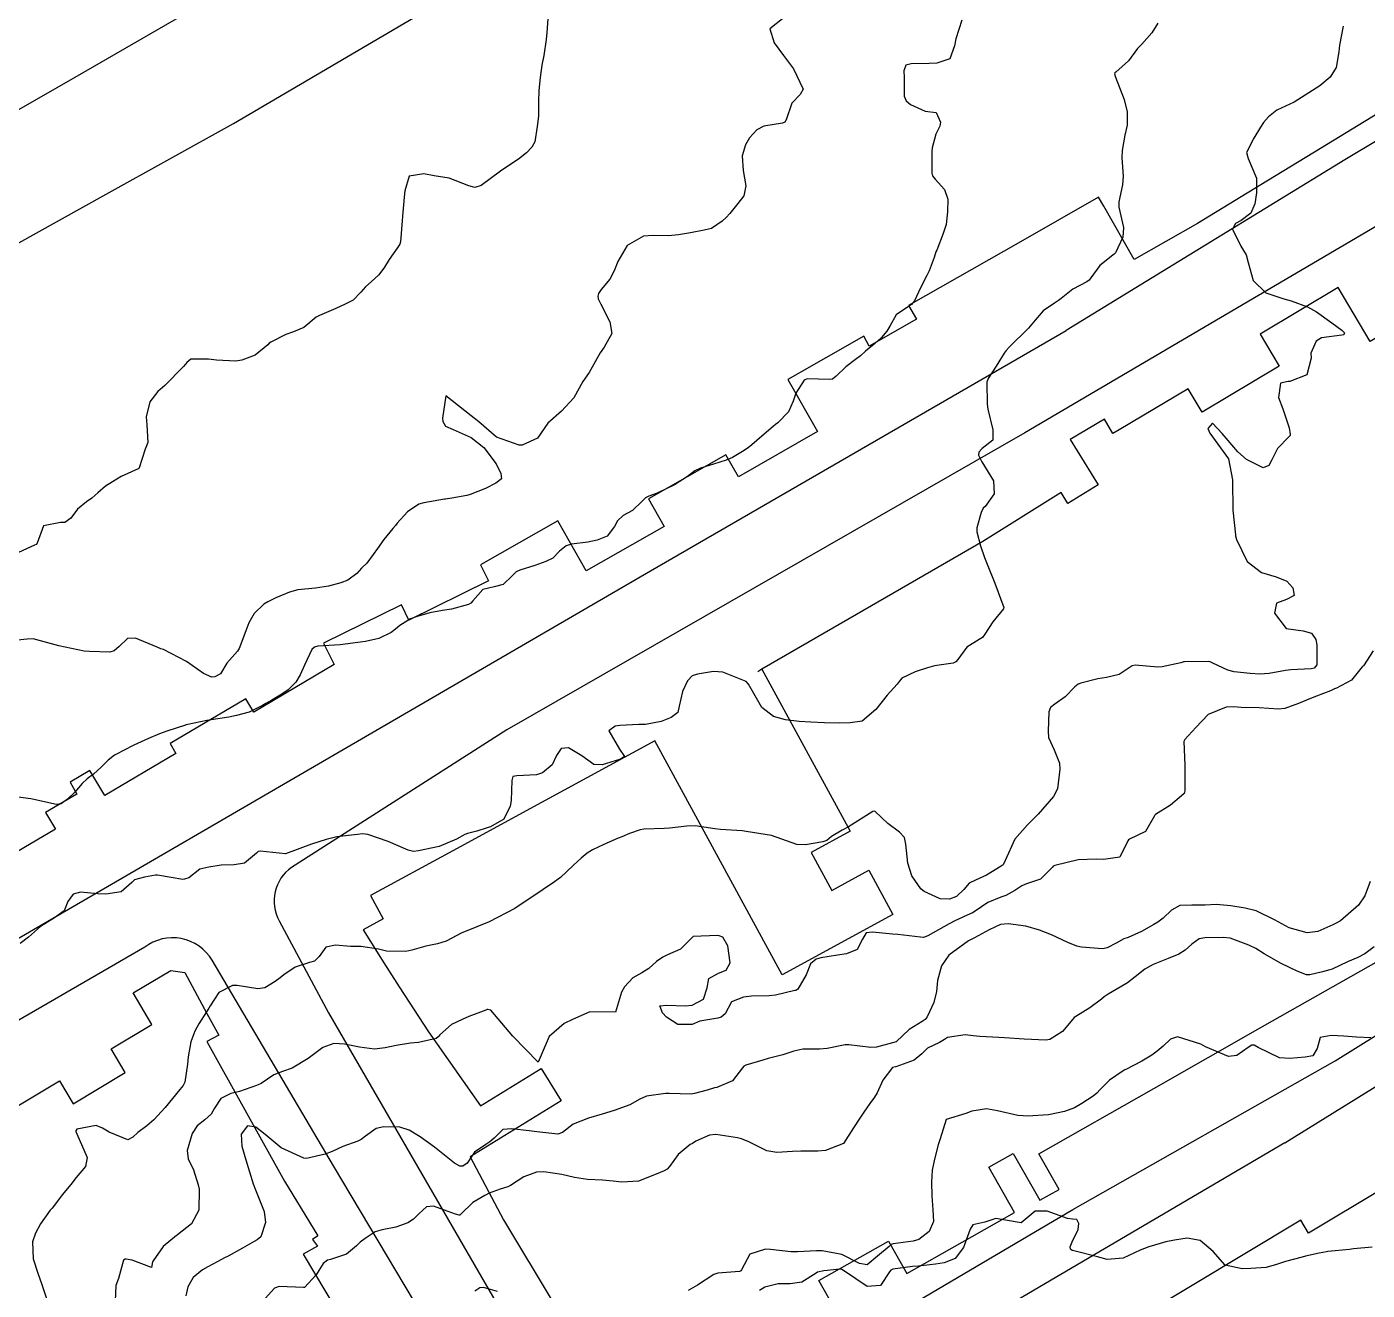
# Model space of a CAD drawing. Header units: metres. Extents: x 286371 to 293043, y 7462578 to 7466404.
# Drawn here: x 289895.9 to 290000.8, y 7464101.8 to 7464200.6 of the extents above; entities that cross this region are included whole.
import ezdxf

# ---------------------------------------------------------------- set-up
doc = ezdxf.new("R2010")
doc.units = ezdxf.units.M
doc.header["$MEASUREMENT"] = 0
for name, color, linetype in [('Curvas de Nivel 1m', 11, 'Continuous'), ('Curvas de Nivel 5m', 15, 'Continuous'), ('Edificações', 30, 'Continuous'), ('Vias primárias', 230, 'Continuous')]:
    doc.layers.add(name, color=color, linetype=linetype)

msp = doc.modelspace()

# ---------------------------------------------------------------- linework, layer by layer
at = {"layer": 'Curvas de Nivel 1m', "flags": 128}
for points, elevation in [([(289955.15, 7464201.34), (289954.03, 7464200.47), (289954.37, 7464199.36), (289955.11, 7464198.37), (289955.9, 7464197.33), (289956.65, 7464195.75), (289956.4, 7464195.32), (289955.75, 7464194.64), (289955.32, 7464193.34), (289955.22, 7464193.15), (289955.03, 7464193.08), (289953.56, 7464192.84), (289953.02, 7464192.57), (289952.45, 7464191.94), (289952.14, 7464191.39), (289951.86, 7464190.53), (289951.94, 7464189.39), (289952.16, 7464188.18), (289952, 7464187.39), (289951.54, 7464186.79), (289950.92, 7464186.02), (289950.62, 7464185.7), (289950.32, 7464185.41), (289949.48, 7464184.85), (289948.9, 7464184.7), (289947.84, 7464184.51), (289946.9, 7464184.34), (289946.1, 7464184.27), (289944.9, 7464184.29), (289944.16, 7464184.24), (289942.88, 7464183.52), (289942.15, 7464182.25), (289941.85, 7464181.54), (289941.51, 7464180.88), (289940.83, 7464180.08), (289940.63, 7464179.75), (289940.59, 7464179.56), (289940.61, 7464179.34), (289940.81, 7464178.93), (289941.52, 7464177.54), (289941.68, 7464176.64), (289941.07, 7464175.55), (289940.76, 7464175.11), (289939.9, 7464173.58), (289939.42, 7464172.88), (289938.7, 7464171.59), (289937.74, 7464170.56), (289936.67, 7464169.62), (289935.87, 7464168.43), (289934.65, 7464167.88), (289934.43, 7464167.88), (289932.66, 7464168.53), (289931.26, 7464169.71), (289930.68, 7464170.19), (289928.7, 7464171.74), (289928.43, 7464170), (289928.45, 7464169.75), (289928.67, 7464169.38), (289929.27, 7464169.13), (289930.66, 7464168.48), (289931.66, 7464167.7), (289932.63, 7464166.42), (289932.99, 7464165.68), (289933.04, 7464165.25), (289932.6, 7464164.91), (289931.78, 7464164.51), (289930.59, 7464164.03), (289930.34, 7464163.96), (289929.17, 7464163.74), (289928.66, 7464163.67), (289928.58, 7464163.66), (289926.96, 7464163.39), (289926.58, 7464163.27), (289925.68, 7464162.67), (289924.87, 7464161.8), (289924.74, 7464161.61), (289924.55, 7464161.37), (289923.84, 7464160.51), (289923.33, 7464159.82), (289923.01, 7464159.34), (289922.51, 7464158.67), (289922.08, 7464158.26), (289921.72, 7464157.85), (289921.02, 7464157.33), (289920.48, 7464157.13), (289919.5, 7464156.86), (289918.48, 7464156.71), (289917.12, 7464156.57), (289916.47, 7464156.4), (289915.39, 7464155.95), (289914.77, 7464155.64), (289914.46, 7464155.44), (289913.69, 7464154.73), (289913.27, 7464153.98), (289913.04, 7464153.37), (289912.51, 7464151.99), (289912.48, 7464151.91), (289912.4, 7464151.77), (289911.56, 7464150.83), (289911.05, 7464150.01), (289910.63, 7464149.76), (289910.37, 7464149.75), (289909.74, 7464150.03), (289908.39, 7464150.97), (289906.59, 7464151.9), (289906.4, 7464151.97), (289906.1, 7464152.09), (289904.41, 7464152.78), (289903.78, 7464152.76), (289903.12, 7464152.13), (289902.73, 7464151.81), (289902.4, 7464151.69), (289900.81, 7464151.75), (289900.4, 7464151.78), (289898.4, 7464152.2), (289896.41, 7464152.73), (289895.94, 7464152.71), (289894.41, 7464152.57)], 721), ([(289936.7, 7464201.62), (289936.59, 7464200.18), (289936.54, 7464199.62), (289936.36, 7464198.39), (289936.2, 7464197.63), (289936.06, 7464196.65), (289935.96, 7464195.63), (289935.94, 7464194.75), (289935.93, 7464193.63), (289935.84, 7464192.81), (289935.64, 7464191.63), (289935.43, 7464191.2), (289934.99, 7464190.76), (289934.37, 7464190.27), (289933.45, 7464189.67), (289932.97, 7464189.34), (289931.45, 7464188.2), (289930.95, 7464188.06), (289930.5, 7464188.17), (289928.96, 7464188.78), (289927.78, 7464188.95), (289926.97, 7464189.12), (289925.82, 7464188.94), (289925.48, 7464187.8), (289925.44, 7464187.29), (289925.3, 7464185.8), (289925.28, 7464185.43), (289925.14, 7464183.8), (289925.08, 7464183.61), (289924.88, 7464183.3), (289924.26, 7464182.42), (289923.88, 7464181.82), (289923.45, 7464181.22), (289922.84, 7464180.66), (289922.4, 7464180.27), (289922.03, 7464179.85), (289921.44, 7464179.23), (289920.81, 7464178.91), (289920.09, 7464178.59), (289918.8, 7464178.03), (289918.7, 7464177.99), (289918.55, 7464177.9), (289917.59, 7464177.11), (289916.78, 7464176.76), (289916.16, 7464176.55), (289914.99, 7464175.95), (289914.86, 7464175.86), (289914.76, 7464175.75), (289913.78, 7464174.94), (289912.74, 7464174.53), (289912.27, 7464174.46), (289910.74, 7464174.53), (289910.13, 7464174.63), (289908.74, 7464174.63), (289908.42, 7464174.37), (289908.17, 7464174.05), (289906.71, 7464172.57), (289906.16, 7464172.09), (289905.52, 7464171.28), (289905.24, 7464170.11), (289905.3, 7464169.47), (289905.37, 7464168.1), (289905.17, 7464167.57), (289904.71, 7464166.11), (289904.67, 7464166.06), (289904.61, 7464166.03), (289903.3, 7464165.44), (289902.6, 7464165.02), (289902.06, 7464164.69), (289901.47, 7464164.16), (289901, 7464163.75), (289900.57, 7464163.47), (289899.86, 7464162.89), (289899.36, 7464162.19), (289898.89, 7464161.85), (289898.55, 7464161.83), (289897.2, 7464161.57), (289896.72, 7464160.23), (289896.64, 7464160.12), (289896.52, 7464160.06), (289895.26, 7464159.5)], 722), ([(289984.39, 7464200.9), (289983.91, 7464200.14), (289983.13, 7464199.26), (289982.95, 7464199.09), (289982.8, 7464198.92), (289982.09, 7464197.95), (289981.1, 7464197.07), (289981.03, 7464197.01), (289981, 7464196.95), (289981.09, 7464196.69), (289981.75, 7464194.93), (289982, 7464193.98), (289981.98, 7464192.93), (289981.82, 7464192.14), (289981.6, 7464190.94), (289981.58, 7464190.36), (289981.67, 7464188.93), (289981.63, 7464188.26), (289981.33, 7464186.94), (289981.34, 7464186.52), (289981.7, 7464184.93), (289981.66, 7464184.17), (289981.09, 7464182.94), (289980.98, 7464182.83), (289980.87, 7464182.76), (289979.86, 7464181.96), (289979.14, 7464180.97), (289979.01, 7464180.8), (289978.84, 7464180.68), (289977.73, 7464180.09), (289976.82, 7464179.36), (289976.62, 7464179.2), (289976.3, 7464179.01), (289975.43, 7464178.4), (289974.79, 7464177.68), (289974.28, 7464177.04), (289972.76, 7464175.55), (289972.53, 7464175.31), (289972.36, 7464175.08), (289971.75, 7464174.07), (289971.11, 7464173.1), (289971.01, 7464172.81), (289971.04, 7464171.1), (289971.08, 7464170.71), (289971.47, 7464169.09), (289971.47, 7464168.27), (289970.64, 7464167.62), (289970.4, 7464167.35), (289970.36, 7464167.11), (289970.63, 7464166.6), (289971.54, 7464165.09), (289971.58, 7464164.09), (289970.88, 7464163.1), (289970.73, 7464162.95), (289970.57, 7464162.63), (289970.23, 7464161.42), (289970.22, 7464161.11), (289970.53, 7464160.01), (289970.82, 7464159.1), (289971.03, 7464158.57), (289971.65, 7464157.09), (289972.34, 7464155.19), (289972.31, 7464155.08), (289971.47, 7464154.06), (289970.86, 7464153.1), (289970.67, 7464152.85), (289970.42, 7464152.69), (289969.44, 7464152.08), (289968.75, 7464151.13), (289968.59, 7464150.93), (289968.39, 7464150.83), (289966.91, 7464150.63), (289966.38, 7464150.48), (289965.4, 7464150.16), (289964.37, 7464149.67), (289964.16, 7464149.41), (289964, 7464149.2), (289963.22, 7464148.34), (289962.33, 7464147.22), (289961.27, 7464146.3), (289960.32, 7464146.16), (289959.45, 7464146.13), (289958.32, 7464146.17), (289957.24, 7464146.23), (289956.32, 7464146.27), (289955.26, 7464146.4), (289954.32, 7464146.66), (289953.41, 7464147.37), (289952.36, 7464149.2), (289952.19, 7464149.39), (289950.37, 7464150.14), (289949.62, 7464150.18), (289948.37, 7464149.97), (289947.97, 7464149.85), (289947.6, 7464149.46), (289947.2, 7464148.62), (289946.95, 7464147.47), (289946.83, 7464146.97), (289946.32, 7464146.58), (289945.53, 7464146.27), (289944.31, 7464146.05), (289943.79, 7464146.03), (289942.31, 7464145.97), (289941.93, 7464145.92), (289941.44, 7464145.55), (289942.28, 7464144.11), (289942.66, 7464143.53), (289942.44, 7464143.37), (289942.27, 7464143.31), (289940.93, 7464142.89), (289940.26, 7464142.92), (289939.34, 7464143.58), (289938.28, 7464144.21), (289937.72, 7464144.17), (289937.34, 7464143.61), (289937, 7464142.88), (289936.25, 7464142.25), (289935.78, 7464142.1), (289934.25, 7464142.03), (289933.93, 7464141.98), (289933.86, 7464141.66), (289933.8, 7464140.08), (289933.72, 7464139.66), (289933.23, 7464138.64), (289932.19, 7464138.02), (289931.93, 7464137.95), (289931.12, 7464137.7), (289930.39, 7464137.5), (289930.18, 7464137.42), (289929.52, 7464137.07), (289928.17, 7464136.49), (289926.55, 7464136.16), (289926.16, 7464136.11), (289925.74, 7464136.21), (289924.17, 7464136.88), (289922.58, 7464137.44), (289922.18, 7464137.48), (289921.77, 7464137.44), (289920.17, 7464137.25), (289919.32, 7464137.04), (289918.17, 7464136.67), (289916.15, 7464135.93), (289914.16, 7464136.14), (289914.01, 7464136.11), (289913.87, 7464135.97), (289912.93, 7464135.19), (289912.14, 7464135.06), (289911.11, 7464135.04), (289910.14, 7464134.88), (289909.44, 7464134.73), (289908.58, 7464134.05), (289908.25, 7464133.93), (289908.12, 7464133.92), (289907.21, 7464134.07), (289906.13, 7464134.25), (289905.97, 7464134.25), (289905.12, 7464134.1), (289904.34, 7464133.89), (289904.12, 7464133.68), (289903.28, 7464132.95), (289902.1, 7464132.77), (289901.46, 7464132.8), (289900.11, 7464132.93), (289899.53, 7464132.76), (289899.12, 7464132.19), (289898.82, 7464131.45), (289898.07, 7464130.9), (289896.99, 7464130.23), (289896.05, 7464129.39), (289895.39, 7464128.91)], 719), ([(289998.9, 7464200.67), (289998.61, 7464199.19), (289998.56, 7464198.67), (289998.33, 7464197.45), (289997.87, 7464196.68), (289997.07, 7464196.01), (289995.05, 7464194.73), (289993.69, 7464194.11), (289993.04, 7464193.59), (289992.67, 7464193.14), (289992.42, 7464192.77), (289991.89, 7464191.91), (289991.32, 7464190.79), (289991.45, 7464190.32), (289992.11, 7464188.78), (289992.1, 7464187.62), (289991.99, 7464186.78), (289991.67, 7464186.03), (289990.91, 7464185.48), (289990.47, 7464185.24), (289990.23, 7464184.8), (289990.88, 7464183.46), (289991.29, 7464182.79), (289991.47, 7464182.18), (289991.85, 7464180.78), (289992.83, 7464179.81), (289994.24, 7464179.33), (289994.82, 7464179.18), (289996.1, 7464178.72), (289996.81, 7464178.33), (289998.01, 7464177.47), (289998.79, 7464176.9), (289999, 7464176.67), (289998.93, 7464176.53), (289998.78, 7464176.51), (289997.2, 7464176.28), (289996.77, 7464176.02), (289996.37, 7464175.1), (289996.38, 7464174.71), (289996.05, 7464173.4), (289994.73, 7464172.88), (289994.59, 7464172.87), (289993.99, 7464172.75), (289993.82, 7464171.63), (289994.16, 7464170.74), (289994.67, 7464169.24), (289994.75, 7464168.73), (289994.74, 7464168.66), (289994.66, 7464168.56), (289993.76, 7464167.63), (289993.3, 7464166.75), (289993.07, 7464166.31), (289992.62, 7464166.13), (289991.33, 7464166.78), (289990.64, 7464167.36), (289989.42, 7464168.81), (289988.68, 7464169.6), (289988.31, 7464169.19), (289988.46, 7464168.83), (289988.66, 7464168.55), (289989.91, 7464166.81), (289990.24, 7464165.17), (289990.24, 7464164.8), (289990.25, 7464163.13), (289990.26, 7464162.8), (289990.46, 7464160.88), (289990.47, 7464160.8), (289990.54, 7464160.52), (289991.39, 7464158.78), (289992.49, 7464157.92), (289993.66, 7464157.58), (289994.48, 7464157.26), (289994.94, 7464156.73), (289995.05, 7464156.14), (289994.46, 7464155.83), (289993.68, 7464155.52), (289993.51, 7464154.75), (289994.43, 7464153.54), (289995.77, 7464153.37), (289996.42, 7464153.19), (289996.75, 7464152.7), (289996.83, 7464152.28), (289996.83, 7464150.7), (289996.63, 7464150.45), (289996.38, 7464150.39), (289994.79, 7464150.32), (289994.38, 7464150.25), (289993.1, 7464150.02), (289992.37, 7464149.98), (289991.62, 7464150.03), (289990.37, 7464150.16), (289989.87, 7464150.3), (289988.69, 7464150.83), (289988.49, 7464150.94), (289988.39, 7464150.96), (289986.47, 7464150.95), (289986.39, 7464150.93), (289986.34, 7464150.91), (289986.18, 7464150.87), (289984.73, 7464150.54), (289984.38, 7464150.52), (289982.62, 7464150.68), (289982.38, 7464150.62), (289981.36, 7464149.95), (289980.37, 7464149.72), (289979.71, 7464149.62), (289978.36, 7464149.27), (289978.15, 7464149.19), (289977.9, 7464148.99), (289977.13, 7464148.21), (289976.33, 7464147.62), (289975.99, 7464147.36), (289975.87, 7464147.02), (289975.81, 7464145.51), (289975.85, 7464145.02), (289976.28, 7464144.06), (289976.69, 7464143.01), (289976.72, 7464142.54), (289976.54, 7464141.01), (289976.22, 7464140.4), (289975.04, 7464139.03), (289974.19, 7464138.2), (289973.2, 7464137.06), (289972.46, 7464135.39), (289972.3, 7464135.07), (289972.22, 7464135), (289972.14, 7464134.95), (289970.98, 7464134.24), (289970.13, 7464133.86), (289969.62, 7464133.62), (289969.21, 7464133.12), (289968.65, 7464132.58), (289968.1, 7464132.37), (289967.35, 7464132.4), (289966.11, 7464132.98), (289966, 7464133.05), (289965.86, 7464133.17), (289965.14, 7464134.2), (289964.83, 7464135.18), (289964.67, 7464136.68), (289964.56, 7464137.19), (289964.18, 7464137.62), (289963.26, 7464138.28), (289962.29, 7464139.22), (289962.2, 7464139.26), (289962.1, 7464139.23), (289960.19, 7464138.02), (289959.69, 7464137.77), (289958.87, 7464137.28), (289958.5, 7464136.96), (289958.17, 7464136.85), (289956.84, 7464136.63), (289956.16, 7464136.65), (289954.18, 7464137.35), (289952.19, 7464137.67), (289951.87, 7464137.71), (289950.19, 7464137.83), (289949.73, 7464137.88), (289948.19, 7464138.1), (289947.55, 7464138.09), (289946.19, 7464137.93), (289945.77, 7464137.9), (289944.19, 7464137.84), (289943.9, 7464137.8), (289943.07, 7464137.52), (289942.45, 7464137.26), (289942.18, 7464137.14), (289941.06, 7464136.66), (289940.16, 7464136.24), (289939.75, 7464135.98), (289939.28, 7464135.58), (289938.69, 7464135.05), (289938.14, 7464134.51), (289937.66, 7464134.07), (289937.02, 7464133.61), (289936.49, 7464133.25), (289936.11, 7464133), (289935.28, 7464132.46), (289934.09, 7464131.65), (289932.08, 7464130.59), (289930.15, 7464129.81), (289930.06, 7464129.78), (289930.03, 7464129.76), (289929.94, 7464129.73), (289928.72, 7464129.08), (289928.05, 7464128.88), (289927.12, 7464128.69), (289926.04, 7464128.38), (289925.55, 7464128.28), (289924.04, 7464128.31), (289923.42, 7464128.45), (289922.05, 7464128.68), (289921.23, 7464128.67), (289920.05, 7464128.77), (289919.31, 7464128.62), (289918.78, 7464127.89), (289918.41, 7464127.52), (289918.03, 7464127.43), (289916.89, 7464127.05), (289916.01, 7464126.44), (289915.73, 7464126.22), (289915.34, 7464125.94), (289914.52, 7464125.43), (289913.99, 7464125.36), (289912.37, 7464125.62), (289912, 7464125.62), (289910.93, 7464125.07), (289910.24, 7464124.02), (289910.15, 7464123.85), (289909.97, 7464123.55), (289909.37, 7464122.62), (289909.05, 7464122.04), (289908.75, 7464121.22), (289908.54, 7464120.05), (289908.48, 7464119.47), (289908.26, 7464118.05), (289908.13, 7464117.8), (289907.88, 7464117.48), (289906.72, 7464116.08), (289905.84, 7464115.12), (289905.29, 7464114.64), (289904.58, 7464114.11), (289904.2, 7464113.74), (289903.82, 7464113.54), (289902.36, 7464114.15), (289901.83, 7464114.46), (289901.33, 7464114.67), (289899.83, 7464114.37), (289899.75, 7464114.26), (289899.74, 7464114.19), (289899.82, 7464114.02), (289900.64, 7464112.17), (289900.51, 7464111.45), (289899.77, 7464110.59), (289899.58, 7464110.37), (289899.45, 7464110.19), (289898.69, 7464109.26), (289897.89, 7464108.21), (289897.82, 7464108.13), (289897.73, 7464108.03), (289896.97, 7464106.98), (289896.58, 7464106.23), (289896.36, 7464105.57), (289896.41, 7464104.23), (289896.76, 7464103.12), (289897.08, 7464102.22), (289897.61, 7464100.65)], 718), ([(290001.25, 7464151.79), (290000.47, 7464150.64), (290000.43, 7464150.6), (290000.38, 7464150.54), (289999.53, 7464149.5), (289998.36, 7464148.88), (289998.21, 7464148.82), (289997.9, 7464148.68), (289996.8, 7464148.25), (289996.34, 7464148.08), (289995.39, 7464147.67), (289994.33, 7464147.29), (289993.83, 7464147.24), (289992.33, 7464147.34), (289990.9, 7464147.36), (289990.33, 7464147.41), (289989.74, 7464147.4), (289988.32, 7464146.83), (289987.37, 7464145.79), (289986.5, 7464144.86), (289986.43, 7464144.72), (289986.5, 7464142.86), (289986.51, 7464142.61), (289986.5, 7464140.86), (289986.45, 7464140.64), (289986.23, 7464140.45), (289985.37, 7464139.73), (289984.21, 7464139), (289984.15, 7464138.95), (289984.12, 7464138.9), (289983.42, 7464137.67), (289982.18, 7464137.06), (289982.09, 7464137.01), (289982.04, 7464136.93), (289981.43, 7464135.66), (289980.15, 7464135.47), (289979.6, 7464135.51), (289978.15, 7464135.44), (289976.33, 7464135.01), (289976.2, 7464134.96), (289976.14, 7464134.88), (289975.21, 7464133.95), (289974.12, 7464133.56), (289973.76, 7464133.41), (289973.21, 7464133.06), (289972.51, 7464132.67), (289972.11, 7464132.53), (289971.09, 7464132.1), (289970.09, 7464131.43), (289969.89, 7464131.3), (289969.48, 7464131.11), (289968.52, 7464130.69), (289968.07, 7464130.45), (289966.4, 7464129.5), (289966.06, 7464129.38), (289965.83, 7464129.41), (289964.06, 7464129.61), (289963.63, 7464129.64), (289962.06, 7464129.8), (289961.57, 7464129.73), (289961.28, 7464129.25), (289960.87, 7464128.43), (289960.04, 7464128.1), (289959.32, 7464127.99), (289958.03, 7464127.78), (289957.65, 7464127.68), (289957.22, 7464127.31), (289956.87, 7464126.46), (289956.22, 7464125.32), (289956.08, 7464125.24), (289955.99, 7464125.22), (289954.47, 7464124.86), (289953.99, 7464124.81), (289952.59, 7464124.78), (289951.98, 7464124.71), (289951.03, 7464124.34), (289950.55, 7464123.41), (289950.24, 7464123.13), (289949.96, 7464123.05), (289948.55, 7464122.84), (289947.95, 7464122.57), (289946.84, 7464122.57), (289945.96, 7464123.15), (289945.63, 7464123.48), (289945.42, 7464124.04), (289945.97, 7464124.09), (289947.4, 7464124.02), (289947.97, 7464124.09), (289948.85, 7464124.56), (289949.13, 7464125.43), (289949.27, 7464126.16), (289950.01, 7464126.58), (289950.61, 7464126.81), (289950.93, 7464127.4), (289950.74, 7464128.71), (289950.35, 7464129.41), (289950.06, 7464129.51), (289949.95, 7464129.52), (289948.05, 7464129.44), (289947.04, 7464128.45), (289946.03, 7464128.01), (289945.67, 7464127.84), (289945.17, 7464127.49), (289944.56, 7464126.95), (289944.01, 7464126.61), (289943.31, 7464126.21), (289942.66, 7464125.52), (289942.43, 7464125.09), (289941.96, 7464123.53), (289939.96, 7464123.56), (289938.59, 7464122.95), (289937.95, 7464122.64), (289936.77, 7464121.62), (289935.9, 7464119.63), (289933.93, 7464121.66), (289932.2, 7464123.69), (289931.97, 7464123.74), (289931.93, 7464123.74), (289931.82, 7464123.7), (289930.49, 7464123.19), (289929.96, 7464122.97), (289929.13, 7464122.56), (289928.22, 7464121.75), (289928.1, 7464121.6), (289927.94, 7464121.47), (289926.55, 7464121.16), (289925.93, 7464121.1), (289924.8, 7464120.93), (289923.93, 7464120.73), (289923.1, 7464120.65), (289921.93, 7464120.79), (289920.76, 7464121.03), (289919.93, 7464121.07), (289919.06, 7464120.76), (289917.91, 7464119.9), (289916.66, 7464119.16), (289915.9, 7464118.88), (289915.22, 7464118.62), (289914.23, 7464117.96), (289914.01, 7464117.84), (289913.88, 7464117.79), (289912.54, 7464117.32), (289911.87, 7464117.18), (289911.09, 7464116.78), (289910.6, 7464116.01), (289910.33, 7464115.54), (289909.84, 7464115.11), (289909.24, 7464114.63), (289908.84, 7464114.04), (289908.46, 7464112.71), (289908.54, 7464112.05), (289908.94, 7464111.2), (289909.32, 7464110.03), (289909.39, 7464109.68), (289909.37, 7464108.04), (289908.79, 7464106.97), (289907.69, 7464106.11), (289907.67, 7464106.09), (289907.63, 7464106.07), (289906.58, 7464105.19), (289905.78, 7464104.09), (289905.75, 7464104.01), (289905.66, 7464103.56), (289904.15, 7464104.12), (289903.67, 7464104.21), (289903.59, 7464104.2), (289903.47, 7464104.13), (289903.07, 7464102.7), (289902.88, 7464102.14), (289902.82, 7464100.94)], 717), ([(290001.01, 7464133.75), (290000.58, 7464132.64), (290000.1, 7464131.9), (289998.69, 7464130.68), (289998.3, 7464130.47), (289998.08, 7464130.36), (289996.92, 7464129.84), (289996.07, 7464129.73), (289994.67, 7464130.14), (289994.08, 7464130.43), (289993.52, 7464130.75), (289992.09, 7464131.47), (289991.22, 7464131.66), (289990.1, 7464131.84), (289988.96, 7464131.96), (289988.1, 7464131.9), (289987.04, 7464131.91), (289986.1, 7464131.89), (289985.45, 7464131.52), (289984.82, 7464130.88), (289984.39, 7464130.58), (289984.08, 7464130.4), (289983.12, 7464129.85), (289982.06, 7464129.38), (289981.73, 7464129.26), (289981.14, 7464128.94), (289980.43, 7464128.56), (289980.05, 7464128.48), (289978.41, 7464128.61), (289978.05, 7464128.69), (289977.36, 7464128.99), (289976.06, 7464129.58), (289975.14, 7464129.95), (289974.07, 7464130.26), (289972.69, 7464130.45), (289972.07, 7464130.38), (289971.19, 7464129.97), (289970.06, 7464129.35), (289969.89, 7464129.27), (289969.59, 7464129.11), (289968.04, 7464127.98), (289967.46, 7464127.15), (289967.16, 7464126), (289967.08, 7464125.16), (289966.87, 7464124.28), (289966.34, 7464123.17), (289966.18, 7464122.95), (289965.96, 7464122.81), (289964.95, 7464122.18), (289963.93, 7464121.2), (289962.37, 7464120.79), (289961.93, 7464120.77), (289960.22, 7464120.97), (289959.93, 7464120.97), (289958.52, 7464120.7), (289957.92, 7464120.64), (289956.61, 7464120.63), (289955.92, 7464120.49), (289955.05, 7464120.2), (289953.91, 7464119.9), (289953.49, 7464119.78), (289952.15, 7464119.38), (289951.99, 7464119.3), (289951.9, 7464119.17), (289951.11, 7464118.17), (289949.88, 7464117.64), (289949.7, 7464117.6), (289949.14, 7464117.43), (289948.15, 7464117.16), (289947.87, 7464117.11), (289946.17, 7464117.17), (289945.87, 7464117.17), (289944.4, 7464116.96), (289943.86, 7464116.73), (289943.08, 7464116.29), (289941.85, 7464115.84), (289940.92, 7464115.55), (289939.84, 7464115.25), (289938.64, 7464114.78), (289937.82, 7464114.13), (289937.44, 7464113.99), (289935.82, 7464114.18), (289935.21, 7464114.26), (289933.83, 7464114.41), (289933.16, 7464114.34), (289932.48, 7464113.68), (289932.12, 7464113.38), (289931.81, 7464113.19), (289930.93, 7464112.58), (289930.36, 7464111.72), (289930.01, 7464111.49), (289929.78, 7464111.49), (289929.36, 7464111.73), (289927.8, 7464112.96), (289926.67, 7464113.77), (289925.82, 7464114.29), (289925.09, 7464114.53), (289923.83, 7464114.57), (289923.23, 7464114.42), (289922.4, 7464113.84), (289922.07, 7464113.58), (289921.81, 7464113.45), (289920.64, 7464113.02), (289919.8, 7464112.63), (289919.26, 7464112.42), (289917.79, 7464112.09), (289917.58, 7464112.11), (289915.8, 7464112.91), (289914.56, 7464113.95), (289913.83, 7464114.53), (289913.18, 7464114.63), (289912.67, 7464113.98), (289912.72, 7464113.06), (289913.03, 7464111.98), (289913.62, 7464110.11), (289913.67, 7464109.97), (289913.75, 7464109.76), (289914.47, 7464107.95), (289914.59, 7464107.08), (289914.22, 7464105.96), (289913.93, 7464105.72), (289913.69, 7464105.58), (289912.78, 7464105.08), (289911.67, 7464104.45), (289911.38, 7464104.3), (289910.84, 7464104.02), (289910.07, 7464103.61), (289909.65, 7464103.38), (289908.92, 7464102.77), (289908.51, 7464102.05), (289908.34, 7464101.33)], 716), ([(290001.05, 7464121.52), (289999.94, 7464121.58), (289998.95, 7464121.66), (289997.94, 7464121.71), (289997.08, 7464121.55), (289996.85, 7464120.7), (289996.51, 7464120.11), (289995.91, 7464120.01), (289994.73, 7464119.92), (289993.91, 7464119.95), (289992.25, 7464120.77), (289991.93, 7464120.95), (289991.74, 7464120.96), (289991.46, 7464120.78), (289990.58, 7464120.13), (289989.91, 7464120.07), (289988.12, 7464120.83), (289987.93, 7464120.93), (289987.75, 7464121.02), (289985.94, 7464121.61), (289985.39, 7464121.41), (289984.8, 7464120.88), (289984.33, 7464120.48), (289983.92, 7464120.17), (289983.13, 7464119.69), (289981.9, 7464119.05), (289981.81, 7464119.01), (289981.67, 7464118.93), (289980.61, 7464118.22), (289979.87, 7464117.47), (289979.62, 7464117.2), (289979.32, 7464116.96), (289978.45, 7464116.38), (289977.86, 7464116.06), (289977.09, 7464115.76), (289975.84, 7464115.49), (289974.2, 7464115.4), (289973.85, 7464115.42), (289973.45, 7464115.46), (289971.86, 7464115.82), (289970.99, 7464115.96), (289969.85, 7464115.78), (289969.37, 7464115.6), (289967.84, 7464115.14), (289967.35, 7464113.62), (289967.21, 7464113.15), (289966.92, 7464112.04), (289966.73, 7464111.16), (289966.68, 7464110.24), (289966.72, 7464109.16), (289966.8, 7464108.08), (289966.83, 7464107.16), (289966.5, 7464106.37), (289965.69, 7464105.75), (289965.26, 7464105.61), (289963.69, 7464105.42), (289963.54, 7464105.36), (289963.36, 7464105.21), (289962.47, 7464104.43), (289961.66, 7464103.76), (289961.05, 7464103.86), (289959.67, 7464104.57), (289958.12, 7464104.86), (289957.69, 7464104.85), (289956.21, 7464104.79), (289955.68, 7464104.78), (289954.08, 7464104.96), (289953.69, 7464104.99), (289952.46, 7464104.59), (289951.82, 7464103.38), (289951.76, 7464103.29), (289951.66, 7464103.25), (289949.97, 7464103.1), (289949.66, 7464103), (289948.37, 7464102.17), (289947.64, 7464101.75)], 714), ([(290001.17, 7464105.15), (289999.69, 7464105.01), (289999.38, 7464104.97), (289997.69, 7464104.8), (289997.58, 7464104.79), (289997.02, 7464104.69), (289995.95, 7464104.44), (289995.68, 7464104.37), (289994.39, 7464104.02), (289993.67, 7464103.78), (289992.86, 7464103.56), (289991.66, 7464103.47), (289991, 7464103.45), (289989.67, 7464103.75), (289988.71, 7464104.82), (289987.7, 7464105.68), (289986.69, 7464105.86), (289985.7, 7464105.7), (289985.01, 7464105.56), (289983.69, 7464105.18), (289983.02, 7464104.91), (289981.67, 7464104.29), (289980.44, 7464104.19), (289979.68, 7464104.39), (289977.83, 7464104.85), (289977.68, 7464104.88), (289977.56, 7464105), (289977.53, 7464105.16), (289977.69, 7464105.57), (289978.16, 7464106.54), (289978.2, 7464106.99), (289978.05, 7464107.32), (289977.72, 7464107.34), (289977.32, 7464107.4), (289975.73, 7464107.97), (289974.8, 7464107.97), (289973.71, 7464107.05), (289971.72, 7464107.39), (289971.49, 7464107.32), (289970.86, 7464107.1), (289969.93, 7464106.89), (289969.71, 7464106.56), (289969.33, 7464105.48), (289969.2, 7464105.12), (289968.53, 7464104.27), (289967.67, 7464103.93), (289967.01, 7464103.81), (289965.66, 7464103.67), (289965.2, 7464103.64), (289963.66, 7464103.43), (289963.51, 7464103.35), (289963.41, 7464103.21), (289962.7, 7464102.15), (289961.64, 7464102.08), (289959.87, 7464103.26), (289959.66, 7464103.4), (289959.5, 7464103.43), (289958.25, 7464103.29), (289957.77, 7464103.18), (289957.65, 7464103.1), (289956.55, 7464102.4), (289955.64, 7464102.27), (289954.69, 7464102.29), (289953.64, 7464102.02), (289953.23, 7464101.76)], 713), ([(289932.72, 7464101.68), (289931.64, 7464102), (289931.36, 7464101.97), (289930.95, 7464101.7)], 714)]:
    msp.add_lwpolyline(points, dxfattribs=dict(at, elevation=elevation))
at = {"layer": 'Curvas de Nivel 5m', "flags": 128}
for points, elevation in [([(289969.06, 7464201.13), (289968.58, 7464199.68), (289968.48, 7464199.13), (289968.13, 7464198.12), (289967.1, 7464197.79), (289966.5, 7464197.76), (289965.1, 7464197.72), (289964.68, 7464197.61), (289964.52, 7464197.19), (289964.54, 7464196.65), (289964.55, 7464195.19), (289964.7, 7464194.83), (289965.05, 7464194.55), (289966.2, 7464194.02), (289967.05, 7464193.91), (289967.39, 7464193.15), (289967.33, 7464192.85), (289967.02, 7464192.21), (289966.74, 7464191.16), (289966.7, 7464190.86), (289966.7, 7464189.16), (289966.76, 7464188.95), (289966.97, 7464188.69), (289967.71, 7464187.9), (289967.95, 7464187.14), (289967.93, 7464186.14), (289967.82, 7464185.15), (289967.61, 7464184.44), (289967.09, 7464183.16), (289967.03, 7464183.01), (289966.88, 7464182.57), (289966.5, 7464181.53), (289966.32, 7464181.17), (289965.83, 7464180.19), (289965.36, 7464179.19), (289965.12, 7464178.89), (289964.81, 7464178.69), (289963.92, 7464178.09), (289963.42, 7464177.21), (289963.2, 7464176.8), (289962.78, 7464176.31), (289962.2, 7464175.8), (289961.53, 7464175.24), (289961.12, 7464174.88), (289960.74, 7464174.59), (289959.97, 7464174.03), (289959.22, 7464173.28), (289958.94, 7464173.06), (289958.72, 7464173.02), (289956.96, 7464173.08), (289956.73, 7464172.98), (289956.07, 7464171.96), (289955.87, 7464171.33), (289955.51, 7464170.51), (289954.67, 7464169.65), (289954.49, 7464169.52), (289954.3, 7464169.35), (289953.42, 7464168.6), (289952.64, 7464167.92), (289952.34, 7464167.68), (289951.91, 7464167.39), (289951.11, 7464166.92), (289950.62, 7464166.71), (289949.64, 7464166.4), (289948.61, 7464166.09), (289948.17, 7464165.88), (289947.6, 7464165.45), (289946.59, 7464164.78), (289945.22, 7464164.13), (289944.58, 7464163.9), (289944.32, 7464163.77), (289944.06, 7464163.51), (289943.29, 7464162.79), (289942.56, 7464162.38), (289942.11, 7464161.98), (289941.89, 7464161.54), (289941.3, 7464160.78), (289940.53, 7464160.46), (289939.8, 7464160.3), (289938.52, 7464160.14), (289938.1, 7464160.02), (289937.57, 7464159.61), (289937.06, 7464159.06), (289936.5, 7464158.79), (289935.66, 7464158.48), (289934.49, 7464158.1), (289934.18, 7464157.97), (289933.88, 7464157.66), (289933.17, 7464156.98), (289932.47, 7464156.81), (289931.58, 7464156.59), (289930.79, 7464155.71), (289930.64, 7464155.52), (289930.45, 7464155.43), (289929.13, 7464155.05), (289928.44, 7464154.96), (289927.43, 7464154.78), (289926.44, 7464154.5), (289925.92, 7464154.3), (289925.1, 7464153.79), (289924.74, 7464153.49), (289924.42, 7464153.24), (289923.46, 7464152.77), (289922.41, 7464152.52), (289921.81, 7464152.44), (289920.41, 7464152.28), (289918.67, 7464152.16), (289918.41, 7464152.1), (289918.2, 7464151.91), (289917.62, 7464150.68), (289917.3, 7464149.92), (289916.95, 7464149.34), (289916.35, 7464148.75), (289915.87, 7464148.41), (289915.08, 7464147.95), (289914.61, 7464147.69), (289914.34, 7464147.53), (289913.29, 7464147.01), (289912.32, 7464146.74), (289911.72, 7464146.6), (289910.32, 7464146.39), (289909.99, 7464146.35), (289908.51, 7464146.05), (289908.36, 7464146.01), (289908.31, 7464145.99), (289906.87, 7464145.51), (289906.3, 7464145.3), (289905.44, 7464144.95), (289904.29, 7464144.42), (289904.08, 7464144.32), (289903.68, 7464144.12), (289902.78, 7464143.64), (289902.27, 7464143.24), (289901.73, 7464142.69), (289901.12, 7464142.16), (289900.63, 7464141.79), (289900.24, 7464141.41), (289899.66, 7464140.75), (289899.1, 7464140.19), (289898.6, 7464139.82), (289898.22, 7464139.77), (289896.22, 7464140.23), (289894.23, 7464140.49)], 720), ([(290001.32, 7464128.64), (290000.59, 7464128.09), (290000.03, 7464127.81), (289999.23, 7464127.46), (289998.02, 7464126.9), (289997.86, 7464126.84), (289997.27, 7464126.7), (289996.27, 7464126.45), (289996.01, 7464126.46), (289995.29, 7464126.73), (289994.03, 7464127.35), (289992.71, 7464128.1), (289992.05, 7464128.5), (289991.51, 7464128.78), (289990.06, 7464129.32), (289989.51, 7464129.37), (289988.06, 7464129.35), (289987.63, 7464129.28), (289987.04, 7464128.85), (289986.54, 7464128.37), (289986.04, 7464128.08), (289985.19, 7464127.73), (289984.03, 7464127.25), (289983.78, 7464127.14), (289983.38, 7464126.9), (289982.63, 7464126.3), (289982.01, 7464125.83), (289981.45, 7464125.48), (289980.51, 7464124.95), (289980.2, 7464124.74), (289979.99, 7464124.56), (289979.08, 7464123.87), (289977.97, 7464123.2), (289977.84, 7464123.11), (289977.74, 7464122.99), (289976.92, 7464122.03), (289975.94, 7464121.4), (289975.63, 7464121.33), (289973.94, 7464121.42), (289972.39, 7464121.53), (289971.94, 7464121.55), (289970.47, 7464121.63), (289969.94, 7464121.69), (289969.31, 7464121.76), (289967.94, 7464121.55), (289967.69, 7464121.39), (289967.3, 7464121.15), (289966.38, 7464120.71), (289965.92, 7464120.28), (289965.32, 7464119.78), (289963.9, 7464119.26), (289963.86, 7464119.25), (289963.64, 7464119.21), (289962.89, 7464118.21), (289962.43, 7464117.23), (289962.23, 7464116.87), (289961.86, 7464116.38), (289961.39, 7464115.7), (289961.09, 7464115.25), (289960.59, 7464114.49), (289959.81, 7464113.26), (289958.39, 7464112.7), (289957.8, 7464112.65), (289956.47, 7464112.65), (289955.8, 7464112.63), (289954.59, 7464112.55), (289953.8, 7464112.68), (289952.39, 7464113.38), (289951.82, 7464113.62), (289951.51, 7464113.69), (289949.82, 7464113.97), (289949.32, 7464113.92), (289948.26, 7464113.44), (289947.98, 7464113.27), (289947.81, 7464113.17), (289946.86, 7464112.4), (289946.18, 7464111.47), (289946.01, 7464111.24), (289945.78, 7464111.12), (289945.14, 7464110.85), (289943.77, 7464110.32), (289942.45, 7464110.22), (289941.77, 7464110.3), (289940.95, 7464110.38), (289939.77, 7464110.43), (289938.76, 7464110.6), (289937.77, 7464110.83), (289936.35, 7464111.05), (289935.77, 7464111.02), (289934.78, 7464110.64), (289933.76, 7464109.98), (289933.55, 7464109.87), (289932.93, 7464109.68), (289932.08, 7464109.36), (289931.75, 7464109.2), (289930.81, 7464108.64), (289929.85, 7464107.72), (289929.78, 7464107.66), (289929.72, 7464107.65), (289929.45, 7464107.73), (289927.73, 7464108.35), (289927.18, 7464108.31), (289926.61, 7464107.77), (289926.17, 7464107.33), (289925.71, 7464107.06), (289924.79, 7464106.72), (289923.7, 7464106.49), (289923.17, 7464106.35), (289922.37, 7464105.83), (289921.98, 7464105.55), (289921.69, 7464105.25), (289920.93, 7464104.6), (289919.67, 7464104.19), (289919.42, 7464104.12), (289919.09, 7464103.88), (289918.55, 7464102.99), (289917.64, 7464102), (289917.55, 7464101.99), (289915.64, 7464102.06), (289915.28, 7464101.94), (289913.61, 7464100.09)], 715)]:
    msp.add_lwpolyline(points, dxfattribs=dict(at, elevation=elevation))
at = {"layer": 'Edificações'}
for points in [[(289891.36, 7464181.56), (289902.12, 7464187.53), (289912.07, 7464193.06), (289926.6, 7464201.59)], [(290004.55, 7464195.63), (289996.65, 7464190.81), (289992.93, 7464188.55), (289987.49, 7464185.23), (289982.55, 7464182.42), (289980.17, 7464186.59), (289979.76, 7464187.3), (289973.64, 7464183.81), (289964.89, 7464178.82), (289965.51, 7464177.74), (289961.82, 7464175.64), (289961.38, 7464176.42), (289955.44, 7464173.04), (289957.77, 7464168.95), (289951.58, 7464165.42), (289950.6, 7464167.14), (289944.55, 7464163.69), (289945.77, 7464161.54), (289939.66, 7464158.06), (289937.44, 7464161.97), (289931.4, 7464158.53), (289932.02, 7464157.28), (289925.8, 7464154.21), (289925.22, 7464155.4), (289919.13, 7464152.39), (289919.95, 7464150.73), (289913.66, 7464147.01), (289913.04, 7464148.05), (289907.12, 7464144.54), (289907.57, 7464143.78), (289902.01, 7464140.48), (289900.85, 7464142.44), (289899.29, 7464141.52), (289899.83, 7464140.6), (289897.38, 7464139.15), (289898.14, 7464137.86), (289891.72, 7464134.06)], [(290018.2, 7464188.06), (290012.04, 7464184.37), (290010.38, 7464187.14), (290004.04, 7464183.35), (290005.47, 7464180.95), (290006.47, 7464179.27), (290001.01, 7464176.01), (289998.49, 7464180.23), (289992.39, 7464176.58), (289993.89, 7464174.08), (289987.86, 7464170.47), (289986.76, 7464172.31), (289981.36, 7464169.08), (289980.88, 7464168.8), (289980.21, 7464169.93), (289977.53, 7464168.33), (289979.72, 7464164.8), (289977.36, 7464163.33), (289976.83, 7464164.18), (289970.69, 7464160.36), (289962, 7464155.33), (289953.42, 7464150.36), (289953.09, 7464150.17)], [(289953.42, 7464150.36), (289960.32, 7464137.68), (289957.28, 7464136.03), (289958.89, 7464133.06), (289961.77, 7464134.63), (289963.65, 7464131.16), (289954.99, 7464126.45), (289945.03, 7464144.76), (289945.03, 7464144.76), (289936.17, 7464139.93), (289929.24, 7464136.16), (289922.8, 7464132.66), (289923.79, 7464130.83), (289922.21, 7464129.97)], [(290044.54, 7464100.2), (290044.66, 7464113.02), (290044.81, 7464127.41), (290040.5, 7464134.6), (290039.36, 7464136.49), (290020.96, 7464125.44), (290011.69, 7464119.88), (290012.88, 7464117.9), (290004.15, 7464112.66), (290004.88, 7464111.45), (289997.09, 7464106.78), (289996.18, 7464106.23), (289995.57, 7464107.25), (289986.95, 7464102.07), (289980.51, 7464098.2)], [(289922.21, 7464129.97), (289923.7, 7464127.61)], [(289923.66, 7464127.67), (289925.05, 7464125.52), (289927.33, 7464122), (289931.4, 7464116.2), (289936.16, 7464119.12), (289937.72, 7464116.59), (289930.6, 7464112.22), (289933.2, 7464107.29), (289941.21, 7464093.97)], [(289959.43, 7464099.78), (289957.87, 7464102.53), (289963.31, 7464105.62), (289964.76, 7464103.08), (289967.53, 7464104.66), (289973.18, 7464107.86), (289971.17, 7464111.4), (289973.08, 7464112.48), (289975.16, 7464108.82), (289976.66, 7464109.67), (289975.07, 7464112.46), (289984.08, 7464117.57), (289992.59, 7464122.4), (290001.65, 7464127.55)]]:
    msp.add_lwpolyline(points, dxfattribs=at)
at = {"layer": 'Edificações', "elevation": 721.6}
msp.add_lwpolyline([(289894.69, 7464115.9), (289898.47, 7464118.15), (289899.53, 7464116.37), (289903.61, 7464118.81), (289902.5, 7464120.67), (289905.7, 7464122.57), (289904.23, 7464125.04), (289907.17, 7464126.8), (289908.28, 7464126.63), (289910, 7464123.44), (289910.92, 7464121.73), (289909.99, 7464121.23), (289916.08, 7464110.3), (289918.67, 7464106.04), (289918.27, 7464105.74), (289918.65, 7464105.23), (289917.52, 7464104.6), (289921.16, 7464098.52)], dxfattribs=at)
at = {"layer": 'Vias primárias'}
for points in [[(289857.64, 7464172.42), (289868.45, 7464178.76), (289899.68, 7464196.67), (289961.54, 7464232.42), (289991.24, 7464250.36), (289993.51, 7464251.54, -0.325488), (290003.88, 7464249.98), (290011.66, 7464236.85), (290025.02, 7464213.58, -0.145647), (290026.11, 7464208.82, -0.237747), (290024.11, 7464205.42), (290019.66, 7464202.55), (289999.02, 7464190.22), (289977.21, 7464176.87)], [(289998.27, 7464119.73), (290020.96, 7464133.86), (290038.69, 7464144.05, 0.048785), (290045.31, 7464148.77, 0.233284), (290047.83, 7464154.81, 0.038465), (290047.01, 7464160.7), (290043.65, 7464171.64), (290036.77, 7464190.4), (290033.55, 7464196.74, 0.266721), (290028.15, 7464200.28, 0.142469), (290025.1, 7464199.59), (290004.59, 7464186.85), (289973.98, 7464168.86), (289933.45, 7464145.62), (289916.61, 7464134.86, 0.375269), (289915.65, 7464130.67), (289919.51, 7464123.49), (289938.19, 7464091.23)], [(289994.33, 7464113.31), (289966.55, 7464096.99), (289951.18, 7464087.66, 0.574038), (289951.36, 7464077.07), (289955.86, 7464073.02), (290006.84, 7464028.83), (290022.31, 7464015.05), (290029.85, 7464007.92), (290042.37, 7463997.26, 0.110258), (290047.59, 7463994.5, 0.331454), (290053.1, 7463996.67)]]:
    msp.add_lwpolyline(points, format="xyb", dxfattribs=at)
at = {"layer": 'Vias primárias', "elevation": 719.35}
msp.add_lwpolyline([(289865.3, 7464112.04), (289872.36, 7464116.02), (289944.7, 7464158.07), (289977.21, 7464176.87)], dxfattribs=at)
at = {"layer": 'Vias primárias', "elevation": 714.27}
msp.add_lwpolyline([(289886.45, 7464038.54), (289899.34, 7464027.03), (289924.43, 7464004.41), (289944.18, 7463986.85), (289991.14, 7463944.84), (289998.51, 7463938.53, 0.311604), (290003.06, 7463938.06), (290020.86, 7463959.06), (290038.76, 7463979.24), (290040.32, 7463981.27, 0.417547), (290039.07, 7463990.48), (289987.01, 7464040.41), (289946.45, 7464076.2, 0.015533), (289940.26, 7464081.33, -0.132483), (289929.01, 7464096.24), (289919.89, 7464111.51), (289910.4, 7464127.59, 0.451), (289905.13, 7464128.61), (289875.68, 7464111.55), (289866.82, 7464106.95)], format="xyb", dxfattribs=at)
at = {"layer": 'Vias primárias'}
for points in [[(289994.33, 7464113.31), (290008.25, 7464121.93)], [(289944.57, 7464088.53), (289977.74, 7464108.09), (289998.27, 7464119.73)]]:
    msp.add_lwpolyline(points, dxfattribs=at)

doc.saveas('drawing.dxf')
